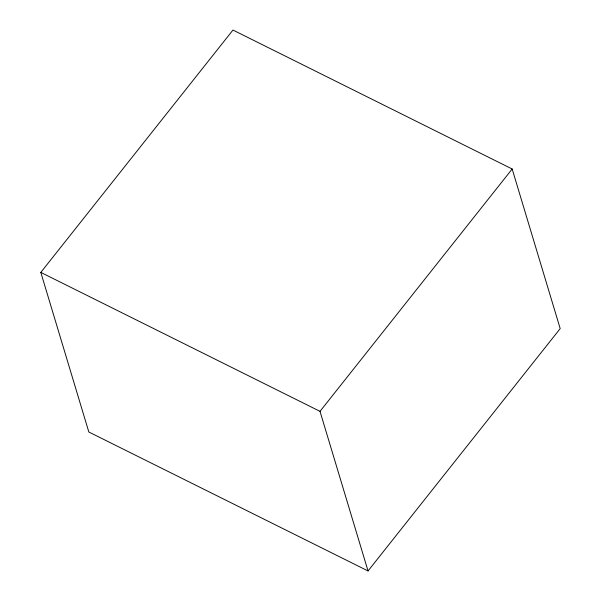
<?xml version="1.0" encoding="UTF-8"?>
<svg xmlns="http://www.w3.org/2000/svg" width="601" height="601" viewBox="0 0 601 601"><rect width="100%" height="100%" fill="white"/><g stroke="black" fill="none" stroke-linecap="round" stroke-linejoin="round"><path stroke-width="0.9" d="M40.808 272.403L232.963 30.05L512.172 169.001L560.192 328.597L368.037 570.95L88.828 431.999L40.808 272.403L320.01 411.354L368.037 570.95M320.01 411.354L512.172 169.001"/></g></svg>
